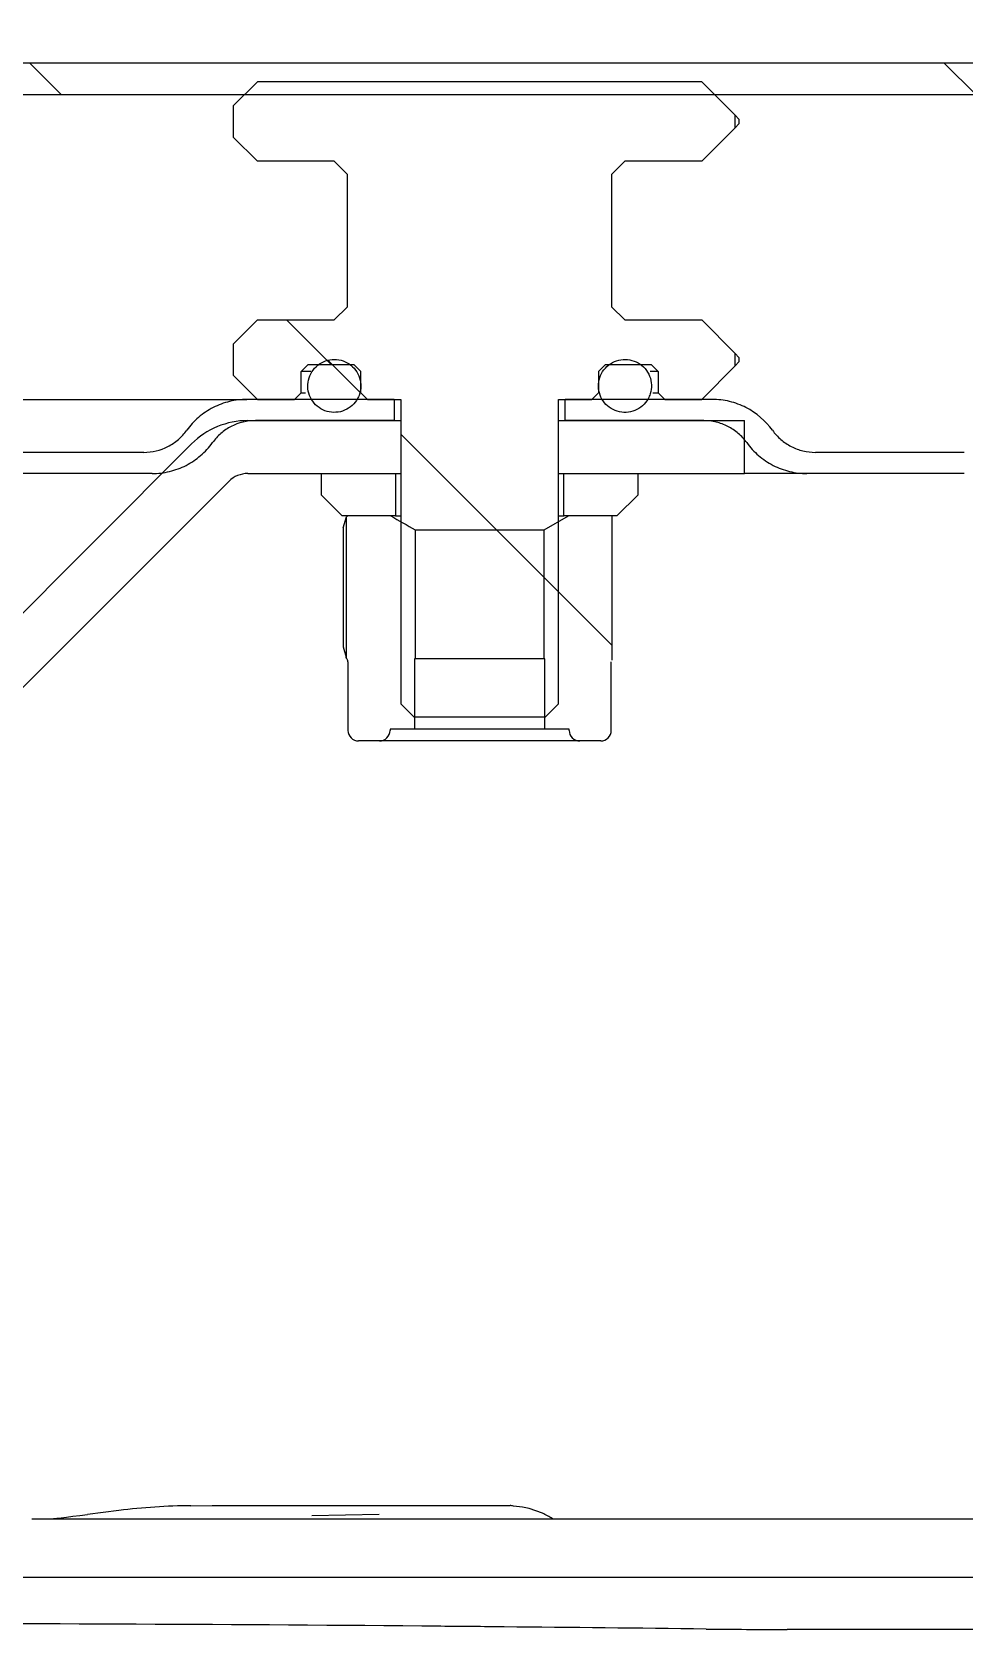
# Model space of a CAD drawing. Header units: millimetres. Extents: x 0 to 4637, y 0 to 3023.
# Drawn here: x 3743.19 to 3771.93, y 2469.95 to 2519.22 of the extents above; entities that cross this region are included whole.
import ezdxf

# ---------------------------------------------------------------- set-up
doc = ezdxf.new("R2010")
doc.units = ezdxf.units.MM
doc.layers.add('__192.168.1.11_U', color=7, linetype='Continuous')
pattern_1 = [(135, (804.727, 551.313), (-14.09575, -14.09575), [])]

msp = doc.modelspace()

# ---------------------------------------------------------------- hatches: boundary and pattern name
at = {"layer": '__192.168.1.11_U', "linetype": 'Continuous'}
h = msp.add_hatch(dxfattribs=at)
h.set_pattern_fill('ANSI34', scale=12.557105, angle=90.00001, style=0)
h.set_pattern_definition([(135, (804.73, 551.31), (-169.149, -169.149), []), (135, (804.73, 607.7), (-169.149, -169.149), []), (135, (804.73, 664.08), (-169.149, -169.149), []), (135, (804.73, 720.46), (-169.149, -169.149), [])])
edge = h.paths.add_edge_path()
edge.add_line((3568.4799, 2471.586), (3732.1264, 2471.586))
edge.add_spline(control_points=[(3732.1264, 2471.586), (3732.233, 2471.586), (3732.34, 2471.607), (3732.5385, 2471.6891), (3732.6282, 2471.7488), (3732.7808, 2471.9011), (3732.8408, 2471.9909), (3732.923, 2472.1887), (3732.9442, 2472.2956), (3732.9442, 2472.4022)], knot_values=[0, 0, 0, 0, 0.25, 0.25, 0.5, 0.5, 0.75, 0.75, 1, 1, 1, 1], degree=3, periodic=0)
edge.add_spline(control_points=[(3732.9442, 2472.4022), (3732.9442, 2472.5086), (3732.9655, 2472.616), (3733.0474, 2472.8132), (3733.1079, 2472.9036), (3733.2599, 2473.0552), (3733.3519, 2473.1161), (3733.5487, 2473.1971), (3733.6563, 2473.2184), (3733.7628, 2473.2184)], knot_values=[0, 0, 0, 0, 0.25, 0.25, 0.5, 0.5, 0.75, 0.75, 1, 1, 1, 1], degree=3, periodic=0)
edge.add_line((3733.7628, 2473.2184), (3740.2686, 2473.2184))
edge.add_spline(control_points=[(3740.2686, 2473.2184), (3740.3753, 2473.2184), (3740.4829, 2473.1971), (3740.6799, 2473.1159), (3740.7713, 2473.0552), (3740.9225, 2472.9048), (3740.9835, 2472.8141), (3741.0658, 2472.6163), (3741.0872, 2472.5102), (3741.0872, 2472.4022)], knot_values=[0, 0, 0, 0, 0.25, 0.25, 0.5, 0.5, 0.75, 0.75, 1, 1, 1, 1], degree=3, periodic=0)
edge.add_spline(control_points=[(3741.0872, 2472.4022), (3741.0872, 2472.1868), (3741.1763, 2471.9749), (3741.4028, 2471.7493), (3741.4934, 2471.6889), (3741.6913, 2471.6071), (3741.7972, 2471.586), (3741.905, 2471.586)], knot_values=[0, 0, 0, 0, 0.5, 0.5, 0.75, 0.75, 1, 1, 1, 1], degree=3, periodic=0)
edge.add_line((3741.905, 2471.586), (3905.5515, 2471.586))
edge.add_arc((3905.553, 2470.769), 0.817, 0.05236, 90.10384, ccw=False)
edge.add_arc((3907.1868, 2470.7704), 0.8169, 180.04477, 270.0537)
edge.add_line((3907.1876, 2469.9535), (3914.095, 2469.9535))
edge.add_arc((3914.0942, 2470.7754), 0.8219, 270.05715, 296.05419)
edge.add_line((3914.4552, 2470.037), (3914.8739, 2470.0368))
edge.add_line((3914.8739, 2470.0368), (3923.7241, 2638.9094))
edge.add_line((3923.7241, 2638.9094), (3923.8096, 2642.1699))
edge.add_line((3923.8096, 2642.1699), (3922.0114, 2642.1698))
edge.add_line((3922.0114, 2642.1698), (3921.926, 2638.9094))
edge.add_line((3921.926, 2638.9094), (3913.2871, 2474.0696))
edge.add_spline(control_points=[(3913.2871, 2474.0696), (3913.2789, 2473.9136), (3913.2561, 2473.7608), (3913.1823, 2473.4616), (3913.1306, 2473.3138), (3913.0006, 2473.0317), (3912.9231, 2472.8985), (3912.7434, 2472.6474), (3912.64, 2472.5286), (3912.4158, 2472.3157), (3912.2946, 2472.2206), (3912.0338, 2472.0533), (3911.894, 2471.9814), (3911.4645, 2471.8096), (3911.1544, 2471.7492), (3910.8418, 2471.7492)], knot_values=[0, 0, 0, 0, 0.125, 0.125, 0.25, 0.25, 0.375, 0.375, 0.5, 0.5, 0.625, 0.625, 0.75, 0.75, 1, 1, 1, 1], degree=3, periodic=0)
edge.add_line((3910.8418, 2471.7492), (3909.3649, 2471.7492))
edge.add_spline(control_points=[(3909.3649, 2471.7492), (3909.221, 2471.7492), (3909.0792, 2471.7681), (3908.8048, 2471.8415), (3908.6705, 2471.8971), (3908.4248, 2472.0389), (3908.31, 2472.1268), (3908.1083, 2472.3284), (3908.0217, 2472.4409), (3907.9497, 2472.5654)], knot_values=[0, 0, 0, 0, 0.25, 0.25, 0.5, 0.5, 0.75, 0.75, 1, 1, 1, 1], degree=3, periodic=0)
edge.add_spline(control_points=[(3907.9497, 2472.5654), (3907.8787, 2472.6883), (3907.79, 2472.8037), (3907.5887, 2473.0045), (3907.4745, 2473.0921), (3907.2264, 2473.2349), (3907.0952, 2473.2891), (3906.8184, 2473.3631), (3906.6759, 2473.3816), (3906.5337, 2473.3816)], knot_values=[0, 0, 0, 0, 0.25, 0.25, 0.5, 0.5, 0.75, 0.75, 1, 1, 1, 1], degree=3, periodic=0)
edge.add_line((3906.5337, 2473.3816), (3743.1944, 2473.3816))
edge.add_spline(control_points=[(3743.1944, 2473.3816), (3743.0563, 2473.3816), (3742.918, 2473.4173), (3742.6748, 2473.5528), (3742.571, 2473.6522), (3742.4983, 2473.7703)], knot_values=[0, 0, 0, 0, 0.5, 0.5, 1, 1, 1, 1], degree=3, periodic=0)
edge.add_spline(control_points=[(3742.4983, 2473.7703), (3742.381, 2473.9608), (3742.2419, 2474.1329), (3742.001, 2474.3636), (3741.9148, 2474.4363), (3741.7358, 2474.5684), (3741.6427, 2474.6283), (3741.3529, 2474.79), (3741.1426, 2474.8743), (3740.7136, 2474.9856), (3740.4921, 2475.014), (3740.2686, 2475.014)], knot_values=[0, 0, 0, 0, 0.25, 0.25, 0.375, 0.375, 0.5, 0.5, 0.75, 0.75, 1, 1, 1, 1], degree=3, periodic=0)
edge.add_line((3740.2686, 2475.014), (3733.7628, 2475.014))
edge.add_spline(control_points=[(3733.7628, 2475.014), (3733.5416, 2475.014), (3733.3171, 2474.9854), (3732.8894, 2474.8744), (3732.6811, 2474.7913), (3732.2913, 2474.5741), (3732.1097, 2474.4397), (3731.7902, 2474.1335), (3731.6501, 2473.9604), (3731.533, 2473.7703)], knot_values=[0, 0, 0, 0, 0.25, 0.25, 0.5, 0.5, 0.75, 0.75, 1, 1, 1, 1], degree=3, periodic=0)
edge.add_spline(control_points=[(3731.533, 2473.7703), (3731.4607, 2473.6528), (3731.3575, 2473.5535), (3731.114, 2473.4174), (3730.9769, 2473.3816), (3730.837, 2473.3816)], knot_values=[0, 0, 0, 0, 0.5, 0.5, 1, 1, 1, 1], degree=3, periodic=0)
edge.add_line((3730.837, 2473.3816), (3567.4977, 2473.3816))
edge.add_spline(control_points=[(3567.4977, 2473.3816), (3567.3554, 2473.3816), (3567.2113, 2473.3626), (3566.937, 2473.2893), (3566.8029, 2473.2338), (3566.5561, 2473.0915), (3566.4429, 2473.0049), (3566.2394, 2472.8016), (3566.153, 2472.6889), (3566.0816, 2472.5654)], knot_values=[0, 0, 0, 0, 0.25, 0.25, 0.5, 0.5, 0.75, 0.75, 1, 1, 1, 1], degree=3, periodic=0)
edge.add_spline(control_points=[(3566.0816, 2472.5654), (3566.0096, 2472.4409), (3565.9223, 2472.3275), (3565.7213, 2472.1268), (3565.6059, 2472.0385), (3565.3601, 2471.8968), (3565.2265, 2471.8415), (3564.9511, 2471.7678), (3564.8104, 2471.7492), (3564.6665, 2471.7492)], knot_values=[0, 0, 0, 0, 0.25, 0.25, 0.5, 0.5, 0.75, 0.75, 1, 1, 1, 1], degree=3, periodic=0)
edge.add_line((3564.6665, 2471.7492), (3563.1895, 2471.7492))
edge.add_spline(control_points=[(3563.1895, 2471.7492), (3563.0332, 2471.7492), (3562.8795, 2471.764), (3562.5768, 2471.8221), (3562.4265, 2471.8659), (3562.138, 2471.981), (3562.0009, 2472.0514), (3561.7408, 2472.2177), (3561.6167, 2472.3147), (3561.3923, 2472.5275), (3561.291, 2472.6436), (3561.1103, 2472.8952), (3561.0312, 2473.0311), (3560.8372, 2473.4511), (3560.7606, 2473.7575), (3560.7442, 2474.0696)], knot_values=[0, 0, 0, 0, 0.125, 0.125, 0.25, 0.25, 0.375, 0.375, 0.5, 0.5, 0.625, 0.625, 0.75, 0.75, 1, 1, 1, 1], degree=3, periodic=0)
edge.add_line((3560.7442, 2474.0696), (3552.1054, 2638.9094))
edge.add_line((3552.1054, 2638.9094), (3552.0199, 2642.1699))
edge.add_line((3552.0199, 2642.1699), (3550.2218, 2642.1698))
edge.add_line((3550.2218, 2642.1698), (3550.3072, 2638.9094))
edge.add_line((3550.3072, 2638.9094), (3559.1567, 2470.0514))
edge.add_line((3559.1567, 2470.0514), (3559.548, 2470.0516))
edge.add_spline(control_points=[(3559.548, 2470.0516), (3559.6662, 2469.9879), (3559.8004, 2469.9535), (3559.9364, 2469.9535)], knot_values=[0, 0, 0, 0, 1, 1, 1, 1], degree=3, periodic=0)
edge.add_line((3559.9364, 2469.9535), (3566.8443, 2469.9535))
edge.add_arc((3566.8449, 2470.7702), 0.8167, 269.95247, 359.96871)
edge.add_arc((3568.4785, 2470.7691), 0.8168, 89.90238, 179.95502, ccw=False)
h = msp.add_hatch(dxfattribs=at)
h.set_pattern_fill('ANSI32', scale=6.278552, angle=0.00001, style=0)
h.set_pattern_definition([(45, (804.727, 551.313), (-42.2873, 42.28725), []), (45, (832.92, 551.313), (-42.2873, 42.28725), [])])
edge = h.paths.add_edge_path()
edge.add_spline(control_points=[(3771.9295, 2505.608), (3772.3921, 2505.608), (3772.8507, 2505.6473), (3773.751, 2505.8008), (3774.1943, 2505.9149), (3774.6304, 2506.0678)], knot_values=[0, 0, 0, 0, 0.5, 0.5, 1, 1, 1, 1], degree=3, periodic=0)
edge.add_line((3774.6304, 2506.0678), (3803.537, 2516.2039))
edge.add_spline(control_points=[(3803.537, 2516.2039), (3803.9366, 2516.344), (3804.3514, 2516.4508), (3805.1825, 2516.5917), (3805.6008, 2516.6269), (3806.0218, 2516.6269)], knot_values=[0, 0, 0, 0, 0.5, 0.5, 1, 1, 1, 1], degree=3, periodic=0)
edge.add_line((3806.0218, 2516.6269), (3812.0449, 2516.6269))
edge.add_spline(control_points=[(3812.0449, 2516.6269), (3812.2161, 2516.6269), (3812.3855, 2516.6437), (3812.7172, 2516.7092), (3812.8817, 2516.7587), (3813.1969, 2516.8885), (3813.3463, 2516.9678), (3813.6288, 2517.155), (3813.7627, 2517.2638), (3814.0049, 2517.504), (3814.115, 2517.637), (3814.3049, 2517.9184), (3814.3854, 2518.067), (3814.5176, 2518.3803), (3814.5687, 2518.545), (3814.6371, 2518.8764), (3814.6552, 2519.0448), (3814.6567, 2519.216)], knot_values=[0, 0, 0, 0, 0.125, 0.125, 0.25, 0.25, 0.375, 0.375, 0.5, 0.5, 0.625, 0.625, 0.75, 0.75, 0.875, 0.875, 1, 1, 1, 1], degree=3, periodic=0)
edge.add_line((3814.6567, 2519.216), (3815.2218, 2583.9643))
edge.add_spline(control_points=[(3815.2218, 2583.9643), (3815.2218, 2584.0939), (3815.2319, 2584.2229), (3815.2725, 2584.4794), (3815.3033, 2584.6078), (3815.3837, 2584.8546), (3815.4333, 2584.9741), (3815.5511, 2585.2051), (3815.6201, 2585.3175), (3815.7733, 2585.5277), (3815.8575, 2585.626), (3816.0408, 2585.8089), (3816.1408, 2585.8941), (3816.4579, 2586.1235), (3816.6897, 2586.2411), (3817.1879, 2586.4016), (3817.4435, 2586.4414), (3817.9675, 2586.4398), (3818.2235, 2586.3983), (3818.5956, 2586.2759), (3818.7166, 2586.2251), (3818.9467, 2586.1066), (3819.0568, 2586.0386), (3819.3718, 2585.8078), (3819.5593, 2585.6183), (3819.7109, 2585.4066)], knot_values=[0, 0, 0, 0, 0.0625, 0.0625, 0.125, 0.125, 0.1875, 0.1875, 0.25, 0.25, 0.3125, 0.3125, 0.375, 0.375, 0.5, 0.5, 0.625, 0.625, 0.75, 0.75, 0.8125, 0.8125, 0.875, 0.875, 1, 1, 1, 1], degree=3, periodic=0)
edge.add_spline(control_points=[(3819.7109, 2585.4066), (3819.9037, 2585.1376), (3820.1334, 2584.905), (3820.6665, 2584.5126), (3820.9581, 2584.3621), (3821.4279, 2584.2066), (3821.5891, 2584.1672), (3821.912, 2584.1145), (3822.075, 2584.1008), (3822.4039, 2584.0992), (3822.5701, 2584.1116), (3822.8939, 2584.1616), (3823.053, 2584.1991), (3823.3656, 2584.2992), (3823.52, 2584.3625), (3823.8129, 2584.5106), (3823.9525, 2584.5955), (3824.2182, 2584.7872), (3824.3451, 2584.8948), (3824.5791, 2585.1277), (3824.6866, 2585.2531), (3824.9792, 2585.6548), (3825.1278, 2585.946), (3825.3325, 2586.5748), (3825.3839, 2586.8996), (3825.3839, 2587.2292)], knot_values=[0, 0, 0, 0, 0.125, 0.125, 0.25, 0.25, 0.3125, 0.3125, 0.375, 0.375, 0.4375, 0.4375, 0.5, 0.5, 0.5625, 0.5625, 0.625, 0.625, 0.6875, 0.6875, 0.75, 0.75, 0.875, 0.875, 1, 1, 1, 1], degree=3, periodic=0)
edge.add_line((3825.3839, 2587.2292), (3824.7309, 2587.2292))
edge.add_spline(control_points=[(3824.7309, 2587.2292), (3824.7309, 2587.0996), (3824.7208, 2586.9706), (3824.6802, 2586.7142), (3824.6494, 2586.5858), (3824.569, 2586.3388), (3824.5194, 2586.2194), (3824.4016, 2585.9885), (3824.3326, 2585.8761), (3824.1027, 2585.5606), (3823.9181, 2585.3763), (3823.4942, 2585.0696), (3823.2573, 2584.9503), (3822.8877, 2584.8317), (3822.7618, 2584.8019), (3822.5041, 2584.7621), (3822.3729, 2584.7524), (3822.1139, 2584.7535), (3821.985, 2584.7642), (3821.7283, 2584.806), (3821.6002, 2584.8375), (3821.3539, 2584.9189), (3821.2347, 2584.969), (3821.0041, 2585.088), (3820.8919, 2585.1575), (3820.6825, 2585.3116), (3820.5847, 2585.3962), (3820.4026, 2585.5804), (3820.3176, 2585.681), (3820.2417, 2585.7869)], knot_values=[0, 0, 0, 0, 0.0625, 0.0625, 0.125, 0.125, 0.1875, 0.1875, 0.25, 0.25, 0.375, 0.375, 0.5, 0.5, 0.5625, 0.5625, 0.625, 0.625, 0.6875, 0.6875, 0.75, 0.75, 0.8125, 0.8125, 0.875, 0.875, 0.9375, 0.9375, 1, 1, 1, 1], degree=3, periodic=0)
edge.add_spline(control_points=[(3820.2417, 2585.7869), (3820.1456, 2585.921), (3820.0386, 2586.0477), (3819.8087, 2586.2804), (3819.685, 2586.3874), (3819.2875, 2586.6799), (3818.988, 2586.8342), (3818.5191, 2586.9884), (3818.3602, 2587.0271), (3818.0373, 2587.0794), (3817.8721, 2587.0931), (3817.3771, 2587.0945), (3817.0533, 2587.0443), (3816.4229, 2586.8411), (3816.1314, 2586.6933), (3815.5955, 2586.3055), (3815.363, 2586.0734), (3815.0718, 2585.6738), (3814.9849, 2585.5321), (3814.8362, 2585.2407), (3814.7735, 2585.0897), (3814.6717, 2584.7771), (3814.6328, 2584.615), (3814.5816, 2584.2913), (3814.5688, 2584.1284), (3814.5688, 2583.9643)], knot_values=[0, 0, 0, 0, 0.0625, 0.0625, 0.125, 0.125, 0.25, 0.25, 0.3125, 0.3125, 0.375, 0.375, 0.5, 0.5, 0.625, 0.625, 0.75, 0.75, 0.8125, 0.8125, 0.875, 0.875, 0.9375, 0.9375, 1, 1, 1, 1], degree=3, periodic=0)
edge.add_line((3814.5688, 2583.9643), (3814.5631, 2583.9643))
edge.add_line((3814.5631, 2583.9643), (3813.9981, 2519.2217))
edge.add_spline(control_points=[(3813.9981, 2519.2217), (3813.997, 2519.0945), (3813.9832, 2518.9656), (3813.9316, 2518.7167), (3813.894, 2518.5956), (3813.7947, 2518.36), (3813.7332, 2518.2468), (3813.5912, 2518.0367), (3813.5099, 2517.9383), (3813.2362, 2517.6669), (3813.0187, 2517.5234), (3812.6668, 2517.3787), (3812.5432, 2517.3415), (3812.2927, 2517.2921), (3812.1664, 2517.2798), (3812.0393, 2517.2798)], knot_values=[0, 0, 0, 0, 0.125, 0.125, 0.25, 0.25, 0.375, 0.375, 0.5, 0.5, 0.75, 0.75, 0.875, 0.875, 1, 1, 1, 1], degree=3, periodic=0)
edge.add_line((3812.0393, 2517.2798), (3806.0218, 2517.2798))
edge.add_spline(control_points=[(3806.0218, 2517.2798), (3805.5654, 2517.2798), (3805.1107, 2517.2418), (3804.4312, 2517.1266), (3804.2044, 2517.0783), (3803.7581, 2516.963), (3803.538, 2516.8962), (3803.321, 2516.82)], knot_values=[0, 0, 0, 0, 0.5, 0.5, 0.75, 0.75, 1, 1, 1, 1], degree=3, periodic=0)
edge.add_line((3803.321, 2516.82), (3774.4143, 2506.684))
edge.add_spline(control_points=[(3774.4143, 2506.684), (3774.0131, 2506.5433), (3773.6027, 2506.4377), (3772.7743, 2506.2968), (3772.3547, 2506.261), (3771.9295, 2506.261)], knot_values=[0, 0, 0, 0, 0.5, 0.5, 1, 1, 1, 1], degree=3, periodic=0)
edge.add_line((3771.9295, 2506.261), (3767.348, 2506.261))
edge.add_spline(control_points=[(3767.348, 2506.261), (3767.2194, 2506.261), (3767.0892, 2506.2765), (3766.84, 2506.3367), (3766.7182, 2506.3818), (3766.4877, 2506.5), (3766.3791, 2506.5733), (3766.1842, 2506.7415), (3766.0976, 2506.836), (3766.0221, 2506.9412)], knot_values=[0, 0, 0, 0, 0.25, 0.25, 0.5, 0.5, 0.75, 0.75, 1, 1, 1, 1], degree=3, periodic=0)
edge.add_spline(control_points=[(3766.0221, 2506.9412), (3765.8125, 2507.233), (3765.5266, 2507.4789), (3765.0471, 2507.7243), (3764.8764, 2507.7876), (3764.5245, 2507.8723), (3764.3463, 2507.8934), (3764.1658, 2507.8934)], knot_values=[0, 0, 0, 0, 0.5, 0.5, 0.75, 0.75, 1, 1, 1, 1], degree=3, periodic=0)
edge.add_line((3764.1658, 2507.8934), (3759.632, 2507.8934))
edge.add_line((3759.632, 2507.8934), (3759.632, 2507.2404))
edge.add_line((3759.632, 2507.2404), (3763.9043, 2507.2404))
edge.add_spline(control_points=[(3763.9043, 2507.2404), (3764.0325, 2507.2404), (3764.1619, 2507.2251), (3764.413, 2507.1645), (3764.5333, 2507.1199), (3764.763, 2507.0023), (3764.8715, 2506.9294), (3765.0681, 2506.76), (3765.1554, 2506.6645), (3765.2302, 2506.5603)], knot_values=[0, 0, 0, 0, 0.25, 0.25, 0.5, 0.5, 0.75, 0.75, 1, 1, 1, 1], degree=3, periodic=0)
edge.add_spline(control_points=[(3765.2302, 2506.5603), (3765.3352, 2506.414), (3765.4592, 2506.2787), (3765.7312, 2506.0445), (3765.8821, 2505.9427), (3766.2046, 2505.7772), (3766.3766, 2505.7136), (3766.7269, 2505.6293), (3766.9052, 2505.608), (3767.0865, 2505.608)], knot_values=[0, 0, 0, 0, 0.25, 0.25, 0.5, 0.5, 0.75, 0.75, 1, 1, 1, 1], degree=3, periodic=0)
edge.add_line((3767.0865, 2505.608), (3771.9295, 2505.608))
h = msp.add_hatch(dxfattribs=at)
h.set_pattern_fill('LINE', scale=6.278552, angle=135, style=0)
h.set_pattern_definition(pattern_1)
h.paths.add_polyline_path([(3812.9055, 2518.2593), (3570.4913, 2518.2593), (3570.4913, 2517.2798), (3812.9055, 2517.2798)])
h = msp.add_hatch(dxfattribs=at)
h.set_pattern_fill('LINE', scale=6.278552, angle=135, style=0)
h.set_pattern_definition(pattern_1)
edge = h.paths.add_edge_path()
edge.add_line((3750.1454, 2517.6879), (3749.4013, 2516.9445))
edge.add_line((3749.4013, 2516.9445), (3749.4013, 2515.9828))
edge.add_line((3749.4013, 2515.9828), (3750.1454, 2515.2393))
edge.add_line((3750.1454, 2515.2393), (3752.5157, 2515.2393))
edge.add_spline(control_points=[(3752.5157, 2515.2393), (3752.652, 2515.1033), (3752.7884, 2514.9672), (3752.9247, 2514.8312)], knot_values=[0, 0, 0, 0, 1, 1, 1, 1], degree=3, periodic=0)
edge.add_line((3752.9247, 2514.8312), (3752.9247, 2510.7501))
edge.add_spline(control_points=[(3752.9247, 2510.7501), (3752.7884, 2510.6141), (3752.652, 2510.4781), (3752.5157, 2510.342)], knot_values=[0, 0, 0, 0, 1, 1, 1, 1], degree=3, periodic=0)
edge.add_line((3752.5157, 2510.342), (3750.1454, 2510.342))
edge.add_line((3750.1454, 2510.342), (3749.4013, 2509.5986))
edge.add_line((3749.4013, 2509.5986), (3749.4013, 2508.6368))
edge.add_line((3749.4013, 2508.6368), (3750.1454, 2507.8934))
edge.add_line((3750.1454, 2507.8934), (3751.2893, 2507.8934))
edge.add_line((3751.2893, 2507.8934), (3751.4937, 2508.0975))
edge.add_line((3751.4937, 2508.0975), (3751.4937, 2508.7504))
edge.add_line((3751.4937, 2508.7504), (3751.698, 2508.9545))
edge.add_line((3751.698, 2508.9545), (3753.1293, 2508.9545))
edge.add_line((3753.1293, 2508.9545), (3753.334, 2508.7504))
edge.add_line((3753.334, 2508.7504), (3753.334, 2508.0975))
edge.add_line((3753.334, 2508.0975), (3753.5387, 2507.8934))
edge.add_line((3753.5387, 2507.8934), (3754.5641, 2507.8934))
edge.add_line((3754.5641, 2507.8934), (3754.5641, 2498.507))
edge.add_spline(control_points=[(3754.5641, 2498.507), (3754.7013, 2498.3708), (3754.8384, 2498.2348), (3754.9758, 2498.0989)], knot_values=[0, 0, 0, 0, 1, 1, 1, 1], degree=3, periodic=0)
edge.add_line((3754.9758, 2498.0989), (3759.015, 2498.0989))
edge.add_spline(control_points=[(3759.015, 2498.0989), (3759.1523, 2498.2348), (3759.2895, 2498.3708), (3759.4266, 2498.507)], knot_values=[0, 0, 0, 0, 1, 1, 1, 1], degree=3, periodic=0)
edge.add_line((3759.4266, 2498.507), (3759.4266, 2507.8934))
edge.add_line((3759.4266, 2507.8934), (3760.452, 2507.8934))
edge.add_line((3760.452, 2507.8934), (3760.6567, 2508.0975))
edge.add_line((3760.6567, 2508.0975), (3760.6567, 2508.7504))
edge.add_line((3760.6567, 2508.7504), (3760.8614, 2508.9545))
edge.add_line((3760.8614, 2508.9545), (3762.2927, 2508.9545))
edge.add_line((3762.2927, 2508.9545), (3762.4971, 2508.7504))
edge.add_line((3762.4971, 2508.7504), (3762.4971, 2508.0975))
edge.add_line((3762.4971, 2508.0975), (3762.7014, 2507.8934))
edge.add_line((3762.7014, 2507.8934), (3763.8454, 2507.8934))
edge.add_spline(control_points=[(3763.8454, 2507.8934), (3764.1894, 2508.2371), (3764.5333, 2508.5808), (3764.8773, 2508.9245)], knot_values=[0, 0, 0, 0, 1, 1, 1, 1], degree=3, periodic=0)
edge.add_line((3764.8773, 2508.9245), (3764.8773, 2509.3109))
edge.add_spline(control_points=[(3764.8773, 2509.3109), (3764.5333, 2509.6546), (3764.1894, 2509.9983), (3763.8454, 2510.342)], knot_values=[0, 0, 0, 0, 1, 1, 1, 1], degree=3, periodic=0)
edge.add_line((3763.8454, 2510.342), (3761.4751, 2510.342))
edge.add_spline(control_points=[(3761.4751, 2510.342), (3761.3387, 2510.4781), (3761.2024, 2510.6141), (3761.066, 2510.7501)], knot_values=[0, 0, 0, 0, 1, 1, 1, 1], degree=3, periodic=0)
edge.add_line((3761.066, 2510.7501), (3761.066, 2514.8312))
edge.add_spline(control_points=[(3761.066, 2514.8312), (3761.2024, 2514.9672), (3761.3387, 2515.1033), (3761.4751, 2515.2393)], knot_values=[0, 0, 0, 0, 1, 1, 1, 1], degree=3, periodic=0)
edge.add_line((3761.4751, 2515.2393), (3763.8454, 2515.2393))
edge.add_spline(control_points=[(3763.8454, 2515.2393), (3764.1894, 2515.583), (3764.5333, 2515.9267), (3764.8773, 2516.2705)], knot_values=[0, 0, 0, 0, 1, 1, 1, 1], degree=3, periodic=0)
edge.add_line((3764.8773, 2516.2705), (3764.8773, 2516.6568))
edge.add_spline(control_points=[(3764.8773, 2516.6568), (3764.5333, 2517.0005), (3764.1894, 2517.3442), (3763.8454, 2517.6879)], knot_values=[0, 0, 0, 0, 1, 1, 1, 1], degree=3, periodic=0)
edge.add_line((3763.8454, 2517.6879), (3750.1454, 2517.6879))
h = msp.add_hatch(dxfattribs=at)
h.set_pattern_fill('LINE', scale=12.557105, angle=135, style=0)
h.set_pattern_definition([(135, (804.727, 551.313), (-28.1915, -28.1915), [])])
edge = h.paths.add_edge_path()
edge.add_spline(control_points=[(3753.2794, 2508.0166), (3753.3183, 2508.1174), (3753.3365, 2508.2239), (3753.3309, 2508.438), (3753.3067, 2508.5444), (3753.2197, 2508.7391), (3753.1563, 2508.8285), (3753.0017, 2508.9748), (3752.909, 2509.0333), (3752.7099, 2509.1097), (3752.6024, 2509.1283), (3752.3883, 2509.123), (3752.2828, 2509.0995), (3752.0855, 2509.0122), (3751.9972, 2508.9499), (3751.8493, 2508.7947), (3751.791, 2508.7026), (3751.7143, 2508.5036), (3751.6956, 2508.3956), (3751.7009, 2508.1828), (3751.7251, 2508.0758), (3751.8117, 2507.8811), (3751.8746, 2507.7918), (3752.0299, 2507.6445), (3752.1213, 2507.5866), (3752.3226, 2507.5093), (3752.4292, 2507.4911), (3752.6436, 2507.4965), (3752.7499, 2507.5205), (3753.0425, 2507.6499), (3753.2017, 2507.8152), (3753.2794, 2508.0166)], knot_values=[0, 0, 0, 0, 0.0625, 0.0625, 0.125, 0.125, 0.1875, 0.1875, 0.25, 0.25, 0.3125, 0.3125, 0.375, 0.375, 0.4375, 0.4375, 0.5, 0.5, 0.5625, 0.5625, 0.625, 0.625, 0.6875, 0.6875, 0.75, 0.75, 0.8125, 0.8125, 0.875, 0.875, 1, 1, 1, 1], degree=3, periodic=1)
h = msp.add_hatch(dxfattribs=at)
h.set_pattern_fill('LINE', scale=6.278552, angle=45, style=0)
h.set_pattern_definition([(45, (804.727, 551.313), (-14.09575, 14.09575), [])])
edge = h.paths.add_edge_path()
edge.add_line((3628.8327, 2505.608), (3633.5493, 2505.608))
edge.add_arc((3633.5493, 2504.7918), 0.8162, 45, 90, ccw=False)
edge.add_line((3634.1265, 2505.3689), (3649.4945, 2490.001))
edge.add_arc((3651.2259, 2491.7324), 2.4486, 225, 270)
edge.add_line((3651.2259, 2489.2838), (3732.1709, 2489.2838))
edge.add_arc((3732.1709, 2491.7324), 2.4486, 270, 315)
edge.add_line((3733.9024, 2490.001), (3749.2704, 2505.3689))
edge.add_arc((3749.8475, 2504.7918), 0.8162, 90, 135, ccw=False)
edge.add_line((3749.8475, 2505.608), (3754.5641, 2505.608))
edge.add_line((3754.5641, 2505.608), (3754.5641, 2507.2404))
edge.add_line((3754.5641, 2507.2404), (3749.8475, 2507.2404))
edge.add_arc((3749.8475, 2504.7918), 2.4486, 90, 135)
edge.add_line((3748.1161, 2506.5232), (3732.7481, 2491.1553))
edge.add_arc((3732.1709, 2491.7324), 0.8162, 270, 315, ccw=False)
edge.add_line((3732.1709, 2490.9162), (3651.2259, 2490.9162))
edge.add_arc((3651.2259, 2491.7324), 0.8162, 225, 270, ccw=False)
edge.add_line((3650.6488, 2491.1553), (3635.2808, 2506.5232))
edge.add_arc((3633.5493, 2504.7918), 2.4486, 45, 90)
edge.add_line((3633.5493, 2507.2404), (3628.8327, 2507.2404))
edge.add_line((3628.8327, 2507.2404), (3628.8327, 2505.608))
h = msp.add_hatch(dxfattribs=at)
h.set_pattern_fill('LINE', scale=6.278552, angle=135, style=0)
h.set_pattern_definition(pattern_1)
edge = h.paths.add_edge_path()
edge.add_line((3761.0558, 2497.6908), (3761.0558, 2499.8003))
edge.add_spline(control_points=[(3761.0558, 2499.8003), (3761.0558, 2499.8203), (3761.0595, 2499.84), (3761.0666, 2499.8585)], knot_values=[0, 0, 0, 0, 1, 1, 1, 1], degree=3, periodic=0)
edge.add_line((3761.0666, 2499.8585), (3761.0666, 2504.2959))
edge.add_line((3761.0666, 2504.2959), (3761.0558, 2504.3021))
edge.add_line((3761.0558, 2504.3021), (3759.7346, 2504.3021))
edge.add_spline(control_points=[(3759.7346, 2504.3021), (3759.4835, 2504.1579), (3759.2322, 2504.0138), (3758.9808, 2503.8702)], knot_values=[0, 0, 0, 0, 1, 1, 1, 1], degree=3, periodic=0)
edge.add_line((3758.9808, 2503.8702), (3758.9808, 2499.8945))
edge.add_line((3758.9808, 2499.8945), (3759.0014, 2499.8945))
edge.add_line((3759.0014, 2499.8945), (3759.0014, 2497.7316))
edge.add_line((3759.0014, 2497.7316), (3759.7551, 2497.7316))
edge.add_line((3759.7551, 2497.7316), (3759.7551, 2497.6908))
edge.add_spline(control_points=[(3759.7551, 2497.6908), (3759.7551, 2497.6042), (3759.791, 2497.5197), (3759.9123, 2497.3994), (3759.9978, 2497.3643), (3760.0833, 2497.3643)], knot_values=[0, 0, 0, 0, 0.5, 0.5, 1, 1, 1, 1], degree=3, periodic=0)
edge.add_line((3760.0833, 2497.3643), (3760.7284, 2497.3643))
edge.add_spline(control_points=[(3760.7284, 2497.3643), (3760.8136, 2497.3643), (3760.8985, 2497.3988), (3761.0208, 2497.5205), (3761.0558, 2497.6044), (3761.0558, 2497.6908)], knot_values=[0, 0, 0, 0, 0.5, 0.5, 1, 1, 1, 1], degree=3, periodic=0)

# ---------------------------------------------------------------- linework, layer by layer
at = {"layer": '__192.168.1.11_U', "color": 7, "linetype": 'Continuous'}
for p, q in [((3812.9055, 2518.2593), (3570.4913, 2518.2593)), ((3750.1454, 2517.6879), (3749.4013, 2516.9445)), ((3763.8454, 2517.6879), (3750.1454, 2517.6879)), ((3764.8773, 2516.6568), (3763.8454, 2517.6879)), ((3812.9055, 2517.2798), (3570.4913, 2517.2798)), ((3749.4013, 2516.9445), (3749.4013, 2515.9828)), ((3764.9896, 2516.533), (3764.8773, 2516.6568)), ((3764.8773, 2516.2705), (3764.8773, 2516.6568)), ((3764.8773, 2516.2705), (3763.8454, 2515.2393)), ((3764.9896, 2516.3942), (3764.8773, 2516.2705)), ((3764.9896, 2516.533), (3764.9896, 2516.3942)), ((3750.1454, 2515.2393), (3749.4013, 2515.9828)), ((3752.5157, 2515.2393), (3750.1454, 2515.2393)), ((3752.9247, 2514.8312), (3752.5157, 2515.2393)), ((3761.4751, 2515.2393), (3761.066, 2514.8312)), ((3763.8454, 2515.2393), (3761.4751, 2515.2393)), ((3752.9247, 2510.7501), (3752.9247, 2514.8312)), ((3761.066, 2514.8312), (3761.066, 2510.7501)), ((3752.5157, 2510.342), (3752.9247, 2510.7501)), ((3761.066, 2510.7501), (3761.4751, 2510.342)), ((3750.1454, 2510.342), (3749.4013, 2509.5986)), ((3750.1454, 2510.342), (3752.5157, 2510.342)), ((3761.4751, 2510.342), (3763.8454, 2510.342)), ((3764.8773, 2509.3109), (3763.8454, 2510.342)), ((3749.4013, 2509.5986), (3749.4013, 2508.6368)), ((3764.9896, 2509.1871), (3764.8773, 2509.3109)), ((3764.8773, 2508.9245), (3764.8773, 2509.3109)), ((3751.698, 2508.9545), (3751.4937, 2508.7504)), ((3751.7941, 2508.7504), (3751.4937, 2508.7504)), ((3751.4937, 2508.0975), (3751.4937, 2508.7504)), ((3753.1293, 2508.9545), (3751.698, 2508.9545)), ((3753.334, 2508.7504), (3753.1293, 2508.9545)), ((3753.334, 2508.0975), (3753.334, 2508.7504)), ((3760.8614, 2508.9545), (3760.6567, 2508.7504)), ((3760.6567, 2508.7504), (3760.6567, 2508.0975)), ((3762.2927, 2508.9545), (3760.8614, 2508.9545)), ((3762.4971, 2508.7504), (3762.249, 2508.7504)), ((3762.4971, 2508.7504), (3762.2927, 2508.9545)), ((3762.4971, 2508.7504), (3762.4971, 2508.0975)), ((3763.8454, 2507.8934), (3764.8773, 2508.9245)), ((3764.8773, 2508.9245), (3764.9896, 2509.0483)), ((3764.9896, 2509.1871), (3764.9896, 2509.0483)), ((3749.4013, 2508.6368), (3750.1454, 2507.8934)), ((3726.7462, 2507.8934), (3749.8237, 2507.8934)), ((3754.3587, 2507.8934), (3749.8237, 2507.8934)), ((3750.1454, 2507.8934), (3751.2893, 2507.8934)), ((3751.2893, 2507.8934), (3751.4937, 2508.0975)), ((3751.4937, 2508.0975), (3751.6284, 2508.0975)), ((3753.334, 2508.0975), (3753.5387, 2507.8934)), ((3753.5387, 2507.8934), (3754.5641, 2507.8934)), ((3754.3587, 2507.8934), (3754.3587, 2507.2404)), ((3754.5641, 2507.8934), (3754.5641, 2498.507)), ((3759.4266, 2507.8934), (3760.452, 2507.8934)), ((3759.4266, 2498.507), (3759.4266, 2507.8934)), ((3759.632, 2507.2404), (3759.632, 2507.8934)), ((3764.1658, 2507.8934), (3759.632, 2507.8934)), ((3760.452, 2507.8934), (3760.6567, 2508.0975)), ((3762.3399, 2508.0975), (3762.4971, 2508.0975)), ((3762.4971, 2508.0975), (3762.7014, 2507.8934)), ((3762.7014, 2507.8934), (3763.8454, 2507.8934)), ((3749.8475, 2507.2404), (3754.5641, 2507.2404)), ((3754.3587, 2507.2404), (3750.0851, 2507.2404)), ((3754.5641, 2507.2404), (3754.5641, 2505.608)), ((3759.4266, 2505.608), (3759.4266, 2507.2404)), ((3759.4266, 2507.2404), (3765.1575, 2507.2404)), ((3763.9043, 2507.2404), (3759.632, 2507.2404)), ((3765.1575, 2505.608), (3765.1575, 2507.2404)), ((3732.7481, 2491.1553), (3748.1161, 2506.5232)), ((3746.6414, 2506.261), (3719.4483, 2506.261)), ((3771.9295, 2506.261), (3767.348, 2506.261)), ((3746.9029, 2505.608), (3719.4483, 2505.608)), ((3733.9024, 2490.001), (3749.2704, 2505.3689)), ((3749.8475, 2505.608), (3754.5641, 2505.608)), ((3752.1068, 2505.608), (3754.3998, 2505.608)), ((3752.1068, 2505.608), (3752.1068, 2504.955)), ((3754.3998, 2505.608), (3754.3998, 2504.3021)), ((3759.4266, 2505.608), (3765.1575, 2505.608)), ((3759.5909, 2505.608), (3761.884, 2505.608)), ((3759.5909, 2504.3021), (3759.5909, 2505.608)), ((3761.884, 2504.955), (3761.884, 2505.608)), ((3767.0865, 2505.608), (3765.1575, 2505.608)), ((3771.9295, 2505.608), (3767.0865, 2505.608)), ((3752.1068, 2504.955), (3752.7611, 2504.3021)), ((3761.2297, 2504.3021), (3761.884, 2504.955)), ((3754.3998, 2504.3021), (3752.7611, 2504.3021)), ((3752.7907, 2503.9317), (3752.892, 2504.2773)), ((3752.7907, 2503.9317), (3752.7907, 2500.2649)), ((3752.935, 2504.3021), (3752.892, 2504.2773)), ((3752.892, 2499.9105), (3752.892, 2504.2773)), ((3754.2561, 2504.3021), (3752.935, 2504.3021)), ((3754.3998, 2504.3021), (3754.5641, 2504.3021)), ((3755.01, 2503.8702), (3758.9808, 2503.8702)), ((3755.01, 2503.8702), (3755.01, 2499.8945)), ((3758.9808, 2503.8702), (3759.7346, 2504.3021)), ((3758.9808, 2499.8945), (3758.9808, 2503.8702)), ((3759.4266, 2504.3021), (3759.5909, 2504.3021)), ((3761.2297, 2504.3021), (3759.5909, 2504.3021)), ((3761.0558, 2504.3021), (3759.7346, 2504.3021)), ((3761.0666, 2504.2959), (3761.0558, 2504.3021)), ((3761.0666, 2504.2959), (3761.0666, 2499.8585)), ((3752.7907, 2500.2649), (3752.8783, 2499.9416)), ((3755.01, 2499.8945), (3754.9894, 2499.8945)), ((3754.9894, 2499.8945), (3754.9894, 2497.7316)), ((3758.9808, 2499.8945), (3755.01, 2499.8945)), ((3759.0014, 2499.8945), (3758.9808, 2499.8945)), ((3759.0014, 2497.7316), (3759.0014, 2499.8945)), ((3752.935, 2499.8003), (3752.935, 2497.6908)), ((3761.0558, 2497.6908), (3761.0558, 2499.8003)), ((3754.5641, 2498.507), (3754.9758, 2498.0989)), ((3759.015, 2498.0989), (3759.4266, 2498.507)), ((3759.015, 2498.0989), (3754.9758, 2498.0989)), ((3754.9894, 2497.7316), (3754.2356, 2497.7316)), ((3754.2356, 2497.7316), (3754.2356, 2497.6908)), ((3759.0014, 2497.7316), (3754.9894, 2497.7316)), ((3759.7551, 2497.7316), (3759.0014, 2497.7316)), ((3759.7551, 2497.6908), (3759.7551, 2497.7316)), ((3753.9075, 2497.3643), (3753.2624, 2497.3643)), ((3760.0833, 2497.3643), (3753.9075, 2497.3643)), ((3760.7284, 2497.3643), (3760.0833, 2497.3643)), ((3748.0945, 2473.7868), (3748.7475, 2473.7897)), ((3748.7478, 2473.7897), (3753.5365, 2473.7897)), ((3753.5365, 2473.7897), (3757.9356, 2473.7897)), ((3758.3166, 2473.7456), (3758.0359, 2473.7719)), ((3743.1944, 2473.3816), (3906.5337, 2473.3816)), ((3745.8771, 2473.64), (3744.9088, 2473.5177)), ((3753.8967, 2473.5177), (3751.8204, 2473.4694)), ((3758.5264, 2473.7022), (3758.3162, 2473.7458)), ((3758.9314, 2473.559), (3758.5264, 2473.7022)), ((3741.905, 2471.586), (3905.5515, 2471.586)), ((3902.2986, 2469.9726), (3766.4741, 2469.9726))]:
    msp.add_line(p, q, dxfattribs=at)
for centre, radius, start, end in [((3749.8475, 2504.7918), 2.4486, 90, 135), ((3749.8475, 2504.7918), 0.8162, 90, 135), ((3752.5503, 2499.7782), 0.3664, 21.16355, 26.49131), ((3748.2797, 2454.1772), 19.6105, 90.54086, 97.03729), ((3758.0297, 2471.6015), 2.1535, 55.89075, 65.26887), ((3737.0157, 376.4454), 2093.7075, 89.4858731, 90.5141269), ((3737.0203, 262.0681), 2208.0798, 89.3005496, 89.4621144), ((3766.2262, 2703.2709), 233.2984, 269.447176, 270.06089)]:
    msp.add_arc(centre, radius, start, end, dxfattribs=at)
for centre, major_axis, ratio, start_param, end_param in [((3757.9356, 2472.9735), (0, 0.8162), 0.5920132, 6.0738026, 6.2831821), ((3746.7021, 2473.7897), (-2.97, -0.4068), 0.0109723, 0.0799358, 0.9210045)]:
    msp.add_ellipse(centre, major_axis=major_axis, ratio=ratio, start_param=start_param, end_param=end_param, dxfattribs=at)
for points, knots in [([(3753.2794, 2508.0166), (3753.3122, 2508.1016), (3753.3308, 2508.1934), (3753.3336, 2508.2845), (3753.3364, 2508.3756), (3753.3236, 2508.4684), (3753.2961, 2508.5552), (3753.2686, 2508.6421), (3753.2258, 2508.7254), (3753.1712, 2508.7983), (3753.1164, 2508.8713), (3753.0484, 2508.9359), (3752.9726, 2508.9868), (3752.8966, 2509.0378), (3752.8108, 2509.0764), (3752.7222, 2509.0995), (3752.6335, 2509.1226), (3752.5395, 2509.1307), (3752.4481, 2509.1231), (3752.3566, 2509.1156), (3752.2652, 2509.0921), (3752.1815, 2509.0547), (3752.0978, 2509.0173), (3752.0194, 2508.9649), (3751.9529, 2508.9019), (3751.8864, 2508.8389), (3751.8299, 2508.7637), (3751.7881, 2508.6823), (3751.7464, 2508.601), (3751.7181, 2508.5114), (3751.7056, 2508.4209), (3751.6932, 2508.3305), (3751.6962, 2508.2367), (3751.7144, 2508.1473), (3751.7325, 2508.0579), (3751.7664, 2507.9704), (3751.8131, 2507.8921), (3751.8599, 2507.8137), (3751.9208, 2507.7423), (3751.9908, 2507.6838), (3752.061, 2507.6252), (3752.1421, 2507.5779), (3752.2277, 2507.5458), (3752.3134, 2507.5136), (3752.4058, 2507.4958), (3752.4973, 2507.4937), (3752.5889, 2507.4917), (3752.6822, 2507.5054), (3752.7694, 2507.5338), (3752.8566, 2507.5622), (3752.9402, 2507.606), (3753.0131, 2507.6617), (3753.086, 2507.7174), (3753.1503, 2507.7864), (3753.2005, 2507.8631), (3753.2321, 2507.9112), (3753.2587, 2507.9629), (3753.2794, 2508.0166)], [0, 0, 0, 0, 0.0534954, 0.0534954, 0.0534954, 0.1069921, 0.1069921, 0.1069921, 0.1604795, 0.1604795, 0.1604795, 0.2140719, 0.2140719, 0.2140719, 0.2678187, 0.2678187, 0.2678187, 0.3216772, 0.3216772, 0.3216772, 0.37556, 0.37556, 0.37556, 0.4293905, 0.4293905, 0.4293905, 0.4831303, 0.4831303, 0.4831303, 0.5367796, 0.5367796, 0.5367796, 0.5903658, 0.5903658, 0.5903658, 0.643931, 0.643931, 0.643931, 0.6975214, 0.6975214, 0.6975214, 0.751178, 0.751178, 0.751178, 0.8049262, 0.8049262, 0.8049262, 0.8587633, 0.8587633, 0.8587633, 0.9126477, 0.9126477, 0.9126477, 0.9665001, 0.9665001, 0.9665001, 1, 1, 1, 1]), ([(3762.2564, 2508.0691), (3762.2833, 2508.1563), (3762.2956, 2508.2493), (3762.2922, 2508.3405), (3762.2887, 2508.4316), (3762.2695, 2508.5234), (3762.2361, 2508.6083), (3762.2026, 2508.6932), (3762.1541, 2508.7735), (3762.0945, 2508.8426), (3762.0348, 2508.9117), (3761.9624, 2508.9715), (3761.8833, 2509.017), (3761.804, 2509.0626), (3761.7158, 2509.0951), (3761.6259, 2509.1119), (3761.5358, 2509.1288), (3761.4416, 2509.1304), (3761.3511, 2509.1165), (3761.2604, 2509.1026), (3761.1709, 2509.0729), (3761.0899, 2509.0298), (3761.0089, 2508.9867), (3760.9342, 2508.929), (3760.8721, 2508.8615), (3760.8101, 2508.7941), (3760.7589, 2508.715), (3760.7228, 2508.6308), (3760.6867, 2508.5468), (3760.6647, 2508.4555), (3760.6586, 2508.3643), (3760.6525, 2508.2734), (3760.662, 2508.1802), (3760.6863, 2508.0923), (3760.7106, 2508.0046), (3760.7504, 2507.9198), (3760.8024, 2507.845), (3760.8545, 2507.77), (3760.9201, 2507.7031), (3760.994, 2507.6495), (3761.0681, 2507.5958), (3761.1525, 2507.5541), (3761.2401, 2507.5279), (3761.328, 2507.5016), (3761.4216, 2507.4901), (3761.5132, 2507.4944), (3761.6048, 2507.4987), (3761.697, 2507.5188), (3761.7821, 2507.5532), (3761.8671, 2507.5876), (3761.9473, 2507.6371), (3762.0161, 2507.6977), (3762.0848, 2507.7582), (3762.144, 2507.8314), (3762.1887, 2507.9112), (3762.2167, 2507.9612), (3762.2395, 2508.0144), (3762.2564, 2508.0691)], [0, 0, 0, 0, 0.053569, 0.053569, 0.053569, 0.1071379, 0.1071379, 0.1071379, 0.1607103, 0.1607103, 0.1607103, 0.2143305, 0.2143305, 0.2143305, 0.2680326, 0.2680326, 0.2680326, 0.3218293, 0.3218293, 0.3218293, 0.3756987, 0.3756987, 0.3756987, 0.4295779, 0.4295779, 0.4295779, 0.4833778, 0.4833778, 0.4833778, 0.5370296, 0.5370296, 0.5370296, 0.5905451, 0.5905451, 0.5905451, 0.6440278, 0.6440278, 0.6440278, 0.6976046, 0.6976046, 0.6976046, 0.7513354, 0.7513354, 0.7513354, 0.8051858, 0.8051858, 0.8051858, 0.85907, 0.85907, 0.85907, 0.9129085, 0.9129085, 0.9129085, 0.9666584, 0.9666584, 0.9666584, 1, 1, 1, 1]), ([(3749.8237, 2507.8934), (3749.6435, 2507.8934), (3749.4652, 2507.8724), (3749.1121, 2507.7874), (3748.9412, 2507.724), (3748.6178, 2507.5579), (3748.4689, 2507.4574), (3748.1961, 2507.2225), (3748.0721, 2507.087), (3747.9674, 2506.9412)], [0, 0, 0, 0, 0.25, 0.25, 0.5, 0.5, 0.75, 0.75, 1, 1, 1, 1]), ([(3766.0221, 2506.9412), (3765.8125, 2507.233), (3765.5266, 2507.4789), (3765.0471, 2507.7243), (3764.8764, 2507.7876), (3764.5245, 2507.8723), (3764.3463, 2507.8934), (3764.1658, 2507.8934)], [0, 0, 0, 0, 0.5, 0.5, 0.75, 0.75, 1, 1, 1, 1]), ([(3746.6414, 2506.261), (3746.8994, 2506.261), (3747.1565, 2506.3229), (3747.5016, 2506.5), (3747.6102, 2506.5733), (3747.8046, 2506.7409), (3747.8917, 2506.8357), (3747.9674, 2506.9412)], [0, 0, 0, 0, 0.5, 0.5, 0.75, 0.75, 1, 1, 1, 1]), ([(3750.0851, 2507.2404), (3749.8285, 2507.2404), (3749.5667, 2507.177), (3749.2245, 2507.0011), (3749.1168, 2506.9285), (3748.9209, 2506.7596), (3748.8344, 2506.6649), (3748.7592, 2506.5603)], [0, 0, 0, 0, 0.5, 0.5, 0.75, 0.75, 1, 1, 1, 1]), ([(3765.2302, 2506.5603), (3765.1554, 2506.6645), (3765.0681, 2506.76), (3764.8715, 2506.9294), (3764.763, 2507.0023), (3764.5333, 2507.1199), (3764.413, 2507.1645), (3764.1619, 2507.2251), (3764.0325, 2507.2404), (3763.9043, 2507.2404)], [0, 0, 0, 0, 0.25, 0.25, 0.5, 0.5, 0.75, 0.75, 1, 1, 1, 1]), ([(3766.0221, 2506.9412), (3766.0976, 2506.836), (3766.1842, 2506.7415), (3766.3791, 2506.5733), (3766.4877, 2506.5), (3766.7182, 2506.3818), (3766.84, 2506.3367), (3767.0892, 2506.2765), (3767.2194, 2506.261), (3767.348, 2506.261)], [0, 0, 0, 0, 0.25, 0.25, 0.5, 0.5, 0.75, 0.75, 1, 1, 1, 1]), ([(3746.9029, 2505.608), (3747.0835, 2505.608), (3747.2617, 2505.6291), (3747.6135, 2505.7137), (3747.7848, 2505.7772), (3748.1082, 2505.9432), (3748.2579, 2506.0442), (3748.5302, 2506.2787), (3748.6544, 2506.4143), (3748.7592, 2506.5603)], [0, 0, 0, 0, 0.25, 0.25, 0.5, 0.5, 0.75, 0.75, 1, 1, 1, 1]), ([(3765.2302, 2506.5603), (3765.3352, 2506.414), (3765.4592, 2506.2787), (3765.7312, 2506.0445), (3765.8821, 2505.9427), (3766.2046, 2505.7772), (3766.3766, 2505.7136), (3766.7269, 2505.6293), (3766.9052, 2505.608), (3767.0865, 2505.608)], [0, 0, 0, 0, 0.25, 0.25, 0.5, 0.5, 0.75, 0.75, 1, 1, 1, 1]), ([(3752.935, 2497.6908), (3752.935, 2497.6043), (3752.9706, 2497.5198), (3753.0916, 2497.3995), (3753.177, 2497.3643), (3753.2624, 2497.3643)], [0, 0, 0, 0, 0.5, 0.5, 1, 1, 1, 1]), ([(3753.9075, 2497.3643), (3753.9928, 2497.3643), (3754.0778, 2497.3987), (3754.2004, 2497.5203), (3754.2356, 2497.6043), (3754.2356, 2497.6908)], [0, 0, 0, 0, 0.5, 0.5, 1, 1, 1, 1]), ([(3759.7551, 2497.6908), (3759.7551, 2497.6042), (3759.791, 2497.5197), (3759.9123, 2497.3994), (3759.9978, 2497.3643), (3760.0833, 2497.3643)], [0, 0, 0, 0, 0.5, 0.5, 1, 1, 1, 1]), ([(3760.7284, 2497.3643), (3760.8136, 2497.3643), (3760.8985, 2497.3988), (3761.0208, 2497.5205), (3761.0558, 2497.6044), (3761.0558, 2497.6908)], [0, 0, 0, 0, 0.5, 0.5, 1, 1, 1, 1])]:
    msp.add_open_spline(points, degree=3, knots=knots, dxfattribs=at)
for points in [[(3754.2561, 2504.3021), (3754.5073, 2504.1579), (3754.7585, 2504.0138), (3755.01, 2503.8702)], [(3752.935, 2499.8003), (3752.935, 2499.841), (3752.9193, 2499.8808), (3752.892, 2499.9105)], [(3757.7491, 2470.0506), (3757.1111, 2470.0566), (3756.4618, 2470.0626), (3755.8027, 2470.0686)]]:
    msp.add_open_spline(points, degree=3, dxfattribs=at)

doc.saveas('drawing.dxf')
